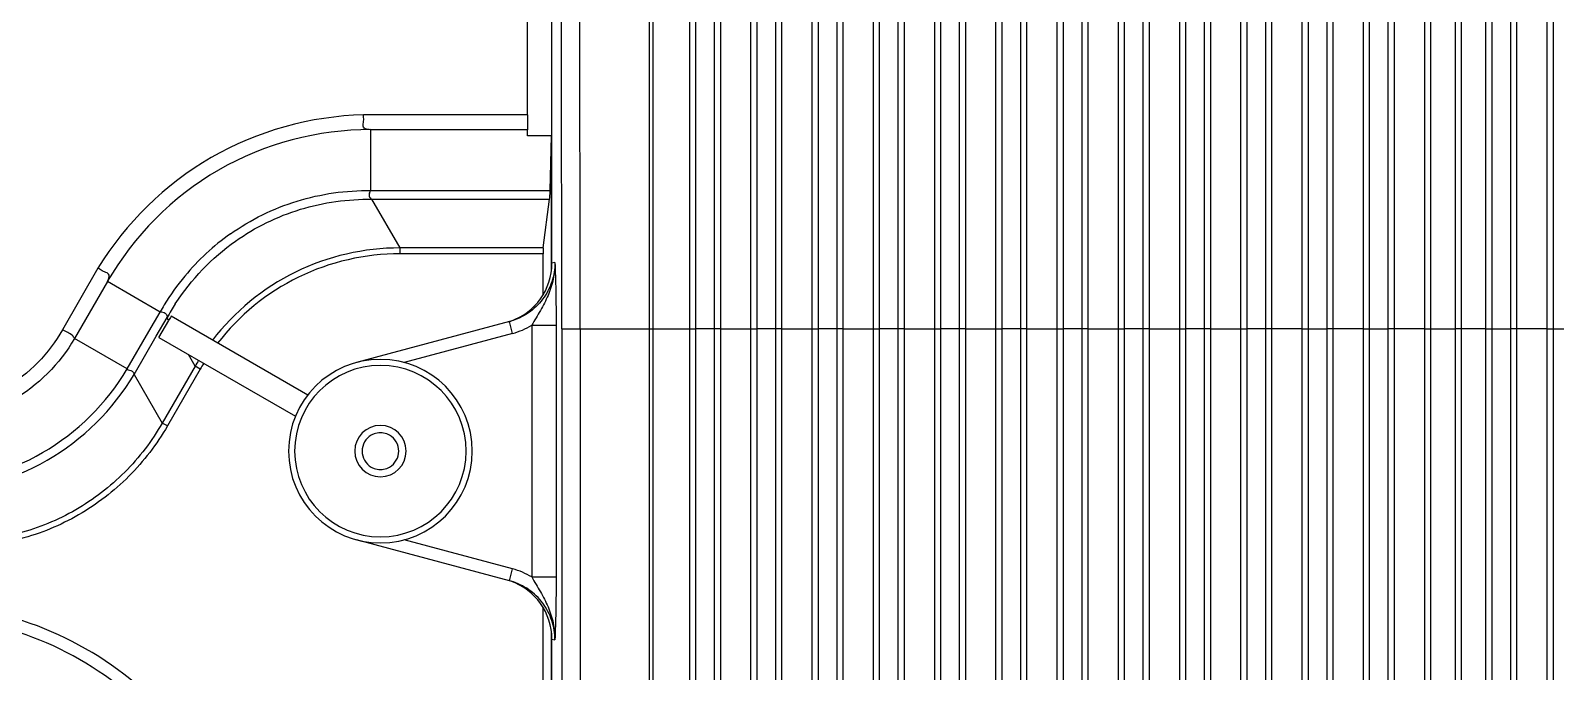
# Model space of a CAD drawing. Header units: millimetres. Extents: x -1070 to 42146, y 1440 to 12921.
# Drawn here: x 6891.7 to 7016.2, y 3449.8 to 3502.2 of the extents above; entities that cross this region are included whole.
import ezdxf

# ---------------------------------------------------------------- set-up
doc = ezdxf.new("R2010")
doc.units = ezdxf.units.MM
doc.layers.add('06___PRT_ALL_SURFS', color=7, linetype='Continuous')
doc.layers.add('COSMETICS', color=7, linetype='Continuous')

msp = doc.modelspace()

# ---------------------------------------------------------------- linework, layer by layer
at = {"color": 7, "linetype": 'Continuous', "lineweight": -3}
for p, q in [((6986.025, 3477.826), (6986.025, 3569.298)), ((6987.525, 3569.517), (6987.525, 3477.826)), ((6988.025, 3569.197), (6988.025, 3477.826)), ((6990.525, 3477.826), (6990.525, 3569.44)), ((6991.025, 3477.826), (6991.025, 3569.855)), ((6992.525, 3569.928), (6992.525, 3477.826)), ((6993.025, 3569.561), (6993.025, 3477.826)), ((6995.525, 3477.826), (6995.525, 3569.561)), ((6996.025, 3477.826), (6996.025, 3569.928)), ((6997.525, 3569.855), (6997.525, 3477.826)), ((6998.025, 3569.44), (6998.025, 3477.826)), ((7000.525, 3477.826), (7000.525, 3569.197)), ((7001.025, 3477.826), (7001.025, 3569.517)), ((7002.525, 3569.298), (7002.525, 3477.826)), ((6981.025, 3477.826), (6981.025, 3568.241)), ((6982.525, 3568.612), (6982.525, 3477.826)), ((6983.025, 3568.338), (6983.025, 3477.826)), ((6985.525, 3477.826), (6985.525, 3568.831)), ((7003.025, 3568.831), (7003.025, 3477.826)), ((7005.525, 3477.826), (7005.525, 3568.338)), ((7006.025, 3477.826), (7006.025, 3568.612)), ((6976.025, 3477.826), (6976.025, 3566.65)), ((6977.525, 3567.186), (6977.525, 3477.826)), ((6978.025, 3566.958), (6978.025, 3477.826)), ((6980.525, 3477.826), (6980.525, 3567.716)), ((7008.025, 3477.826), (7008.025, 3567.716)), ((7008.525, 3477.826), (7008.525, 3567.575)), ((7010.525, 3477.826), (7010.525, 3566.958)), ((7011.025, 3477.826), (7011.025, 3567.186)), ((7012.525, 3566.65), (7012.525, 3477.826)), ((6975.525, 3477.826), (6975.525, 3566.06)), ((7013.025, 3566.06), (7013.025, 3477.826)), ((6971.025, 3477.826), (6971.025, 3564.471)), ((6972.525, 3565.191), (6972.525, 3477.826)), ((6973.025, 3565.012), (6973.025, 3477.826)), ((7015.525, 3477.826), (7015.525, 3565.012)), ((7016.025, 3477.826), (7016.025, 3565.191)), ((6970.525, 3477.826), (6970.525, 3563.804)), ((6966.025, 3477.826), (6966.025, 3561.616)), ((6967.525, 3562.551), (6967.525, 3477.826)), ((6968.025, 3562.413), (6968.025, 3477.826)), ((6965.525, 3477.826), (6965.525, 3560.855)), ((6962.525, 3559.142), (6962.525, 3477.826)), ((6961.025, 3477.826), (6961.025, 3557.942)), ((6963.025, 3559.059), (6963.025, 3477.826)), ((6960.525, 3477.826), (6960.525, 3557.056)), ((6957.525, 3554.753), (6957.525, 3477.826)), ((6958.025, 3554.735), (6958.025, 3477.826)), ((6956.025, 3477.826), (6956.025, 3553.193)), ((6955.525, 3477.826), (6955.525, 3552.126)), ((6952.525, 3548.971), (6952.525, 3477.826)), ((6953.025, 3549.039), (6953.025, 3477.826)), ((6951.025, 3477.826), (6951.025, 3546.846)), ((6950.525, 3477.826), (6950.525, 3545.466)), ((6947.525, 3540.764), (6947.525, 3477.826)), ((6948.025, 3540.979), (6948.025, 3477.826)), ((6946.025, 3477.826), (6946.025, 3537.401)), ((6945.525, 3477.826), (6945.525, 3535.19)), ((6934.275, 3483.179), (6934.275, 3517.826)), ((6932.275, 3495.305), (6918.897, 3495.305)), ((6932.275, 3494.087), (6919.484, 3494.09)), ((6919.484, 3489.121), (6919.484, 3494.09)), ((6934.247, 3483.179), (6934.247, 3493.583)), ((6919.484, 3489.121), (6934.127, 3489.122)), ((6921.881, 3484.432), (6919.585, 3488.408)), ((6919.585, 3488.408), (6934.09, 3488.408)), ((6921.881, 3483.949), (6921.881, 3484.432)), ((6933.572, 3484.432), (6921.881, 3484.432)), ((6933.559, 3483.949), (6921.881, 3483.949)), ((6933.559, 3483.179), (6933.559, 3483.949)), ((6933.559, 3480.602), (6933.559, 3483.179)), ((6934.247, 3482.655), (6934.247, 3483.179)), ((6934.52, 3483.245), (6934.275, 3483.179)), ((6897.22, 3482.782), (6894.315, 3477.75)), ((6897.985, 3481.678), (6895.303, 3477.026)), ((6902.288, 3479.193), (6897.985, 3481.678)), ((6901.362, 3477.591), (6902.288, 3479.193)), ((6901.98, 3477.233), (6902.855, 3478.749)), ((6902.191, 3477.112), (6902.995, 3478.505)), ((6902.191, 3477.112), (6902.995, 3478.505)), ((6902.859, 3478.84), (6902.855, 3478.749)), ((6902.899, 3478.672), (6902.855, 3478.749)), ((6902.899, 3478.672), (6902.855, 3478.749)), ((6902.995, 3478.505), (6902.899, 3478.672)), ((6902.995, 3478.505), (6902.899, 3478.672)), ((6914.338, 3472.408), (6903.194, 3478.842)), ((6930.81, 3478.413), (6918.333, 3475.07)), ((6930.909, 3478.441), (6930.81, 3478.413)), ((6931.069, 3477.447), (6930.81, 3478.413)), ((6899.601, 3474.544), (6895.303, 3477.026)), ((6899.601, 3474.544), (6901.362, 3477.591)), ((6900.17, 3474.098), (6901.98, 3477.233)), ((6902.191, 3477.112), (6913.338, 3470.676)), ((6931.069, 3477.447), (6922.206, 3475.073)), ((6932.623, 3478.11), (6934.621, 3478.11)), ((6932.623, 3478.11), (6932.623, 3457.542)), ((6934.621, 3478.11), (6934.621, 3457.542)), ((6945.525, 3344.682), (6945.525, 3477.826)), ((6945.525, 3477.826), (6946.025, 3477.826)), ((6946.025, 3343.017), (6946.025, 3477.826)), ((6947.525, 3477.826), (6946.025, 3477.826)), ((6947.525, 3477.826), (6947.525, 3340.503)), ((6948.025, 3477.826), (6947.525, 3477.826)), ((6948.025, 3477.826), (6948.025, 3340.357)), ((6950.525, 3337.084), (6950.525, 3477.826)), ((6950.525, 3477.826), (6951.025, 3477.826)), ((6951.025, 3336.051), (6951.025, 3477.826)), ((6952.525, 3477.826), (6951.025, 3477.826)), ((6952.525, 3477.826), (6952.525, 3334.326)), ((6953.025, 3477.826), (6952.525, 3477.826)), ((6953.025, 3477.826), (6953.025, 3334.256)), ((6955.525, 3331.332), (6955.525, 3477.826)), ((6955.525, 3477.826), (6956.025, 3477.826)), ((6956.025, 3330.299), (6956.025, 3477.826)), ((6957.525, 3477.826), (6956.025, 3477.826)), ((6957.525, 3477.826), (6957.525, 3328.574)), ((6958.025, 3477.826), (6957.525, 3477.826)), ((6958.025, 3477.826), (6958.025, 3328.504)), ((6960.525, 3325.58), (6960.525, 3477.826)), ((6960.525, 3477.826), (6961.025, 3477.826)), ((6961.025, 3324.548), (6961.025, 3477.826)), ((6962.525, 3477.826), (6961.025, 3477.826)), ((6962.525, 3477.826), (6962.525, 3322.822)), ((6963.025, 3477.826), (6962.525, 3477.826)), ((6963.025, 3477.826), (6963.025, 3322.752)), ((6965.525, 3319.726), (6965.525, 3477.826)), ((6965.525, 3477.826), (6966.025, 3477.826)), ((6966.025, 3318.447), (6966.025, 3477.826)), ((6967.525, 3477.826), (6966.025, 3477.826)), ((6967.525, 3477.826), (6967.525, 3057.826)), ((6968.025, 3477.826), (6967.525, 3477.826)), ((6968.025, 3477.826), (6968.025, 3057.826)), ((6970.525, 3057.826), (6970.525, 3477.826)), ((6970.525, 3477.826), (6971.025, 3477.826)), ((6971.025, 3057.826), (6971.025, 3477.826)), ((6972.525, 3477.826), (6971.025, 3477.826)), ((6972.525, 3477.826), (6972.525, 3057.826)), ((6973.025, 3477.826), (6972.525, 3477.826)), ((6973.025, 3477.826), (6973.025, 3057.826)), ((6975.525, 3057.826), (6975.525, 3477.826)), ((6975.525, 3477.826), (6976.025, 3477.826)), ((6976.025, 3057.826), (6976.025, 3477.826)), ((6977.525, 3477.826), (6976.025, 3477.826)), ((6977.525, 3477.826), (6977.525, 3305.562)), ((6978.025, 3477.826), (6977.525, 3477.826)), ((6978.025, 3477.826), (6978.025, 3307.18)), ((6980.525, 3310.618), (6980.525, 3477.826)), ((6980.525, 3477.826), (6981.025, 3477.826)), ((6981.025, 3310.665), (6981.025, 3477.826)), ((6982.525, 3477.826), (6981.025, 3477.826)), ((6982.525, 3477.826), (6982.525, 3312.051)), ((6983.025, 3477.826), (6982.525, 3477.826)), ((6983.025, 3477.826), (6983.025, 3312.826)), ((6985.525, 3405.109), (6985.525, 3477.826)), ((6985.525, 3477.826), (6986.025, 3477.826)), ((6986.025, 3405.514), (6986.025, 3477.826)), ((6987.525, 3477.826), (6986.025, 3477.826)), ((6987.525, 3477.826), (6987.525, 3410.734)), ((6988.025, 3477.826), (6987.525, 3477.826)), ((6988.025, 3477.826), (6988.025, 3412.061)), ((6990.525, 3414.379), (6990.525, 3477.826)), ((6990.525, 3477.826), (6991.025, 3477.826)), ((6991.025, 3414.418), (6991.025, 3477.826)), ((6992.525, 3477.826), (6991.025, 3477.826)), ((6992.525, 3477.826), (6992.525, 3414.965)), ((6993.025, 3477.826), (6992.525, 3477.826)), ((6993.025, 3477.826), (6993.025, 3415.272)), ((6995.525, 3477.826), (6993.025, 3477.826)), ((6995.525, 3415.272), (6995.525, 3477.826)), ((6995.525, 3477.826), (6996.025, 3477.826)), ((6996.025, 3414.965), (6996.025, 3477.826)), ((6996.025, 3477.826), (6997.525, 3477.826)), ((6997.525, 3477.826), (6997.525, 3414.418)), ((6998.025, 3477.826), (6997.525, 3477.826)), ((6998.025, 3477.826), (6998.025, 3414.379)), ((7000.525, 3477.826), (6998.025, 3477.826)), ((7000.525, 3412.061), (7000.525, 3477.826)), ((7000.525, 3477.826), (7001.025, 3477.826)), ((7001.025, 3410.734), (7001.025, 3477.826)), ((7001.025, 3477.826), (7002.525, 3477.826)), ((7002.525, 3477.826), (7002.525, 3405.514)), ((7003.025, 3477.826), (7002.525, 3477.826)), ((7003.025, 3477.826), (7003.025, 3405.109)), ((7005.525, 3477.826), (7003.025, 3477.826)), ((7005.525, 3312.826), (7005.525, 3477.826)), ((7005.525, 3477.826), (7006.025, 3477.826)), ((7006.025, 3312.051), (7006.025, 3477.826)), ((7006.025, 3477.826), (7008.025, 3477.826)), ((7008.025, 3310.128), (7008.025, 3477.826)), ((7008.525, 3477.826), (7008.025, 3477.826)), ((7008.525, 3310.012), (7008.525, 3477.826)), ((7010.525, 3477.826), (7008.525, 3477.826)), ((7010.525, 3307.18), (7010.525, 3477.826)), ((7010.525, 3477.826), (7011.025, 3477.826)), ((7011.025, 3305.562), (7011.025, 3477.826)), ((7011.025, 3477.826), (7012.525, 3477.826)), ((7012.525, 3477.826), (7012.525, 3057.826)), ((7013.025, 3477.826), (7012.525, 3477.826)), ((7013.025, 3477.826), (7013.025, 3057.826)), ((7015.525, 3477.826), (7013.025, 3477.826)), ((7015.525, 3057.826), (7015.525, 3477.826)), ((7015.525, 3477.826), (7016.025, 3477.826)), ((7016.025, 3057.826), (7016.025, 3477.826)), ((7016.025, 3477.826), (7017.525, 3477.826)), ((6905.15, 3474.773), (6904.604, 3475.718)), ((6905.15, 3474.773), (6904.604, 3475.718)), ((6905.15, 3474.773), (6902.465, 3470.123)), ((6905.568, 3474.531), (6902.884, 3469.881)), ((6905.568, 3474.531), (6905.15, 3474.773)), ((6900.17, 3474.098), (6902.465, 3470.123)), ((6902.884, 3469.881), (6902.465, 3470.123)), ((6930.81, 3457.238), (6918.333, 3460.581)), ((6931.069, 3458.204), (6922.206, 3460.579)), ((6930.81, 3457.238), (6931.069, 3458.204)), ((6930.946, 3457.2), (6930.81, 3457.238)), ((6932.623, 3457.542), (6934.621, 3457.542)), ((6933.559, 3452.473), (6933.559, 3455.05)), ((6933.559, 3415.222), (6933.559, 3452.473)), ((6934.247, 3452.473), (6934.247, 3452.997)), ((6934.247, 3415.597), (6934.247, 3452.473)), ((6934.275, 3415.569), (6934.275, 3452.473)), ((6934.275, 3452.473), (6934.52, 3452.407))]:
    msp.add_line(p, q, dxfattribs=at)
for centre, radius, start, end in [((6919.261, 3469.722), 19.43, 125.31805, 140.31055), ((6919.759, 3469.317), 20.072, 140.32864, 148.61925), ((6919.123, 3469.707), 19.326, 148.6229, 150.59822), ((6920.033, 3469.137), 19.682, 146.96331, 150.77786), ((6929.502, 3483.278), 6.038, 285.04057, 301.11977), ((6883.145, 3484.254), 19.107, 300.01662, 329.45689), ((6922.272, 3464.864), 19.782, 148.35942, 149.94059), ((6922.272, 3464.864), 19.782, 148.35942, 149.94059), ((6922.29, 3464.857), 19.319, 148.32822, 149.9473), ((6922.29, 3464.857), 19.319, 148.32822, 149.9473), ((6920.275, 3467.826), 7.5, 0, 180), ((6920.275, 3467.826), 7, 0, 180), ((6883.189, 3484.184), 19.749, 300.0053, 329.2937), ((6883.158, 3484.259), 19.106, 270.54189, 299.97684), ((6883.196, 3484.187), 19.748, 270.70582, 299.98565), ((6920.275, 3467.826), 7.5, 180, 0), ((6920.275, 3467.826), 7, 180, 0), ((6929.502, 3452.373), 6.038, 58.88034, 74.95928), ((6882.307, 3427.372), 28, 41, 82), ((6882.307, 3427.372), 27, 41, 82)]:
    msp.add_arc(centre, radius, start, end, dxfattribs=at)
for centre, major_axis, ratio, start_param, end_param in [((6929.272, 3483.178), (-4.833, -1.295), 0.9993471, 1.6436154, 2.8799565), ((6920.526, 3467.459), (-10.468, 18.131), 0.955319, 0.4846937, 0.5040353), ((6920.526, 3467.459), (-10.468, 18.131), 0.955319, 0.4846937, 0.5040353), ((6929.272, 3483.178), (-4.833, -1.295), 0.9993471, 1.607254, 1.6419241), ((6929.272, 3483.178), (-4.833, -1.295), 0.9993471, 1.6419241, 1.6436154), ((6929.272, 3452.474), (4.833, -1.295), 0.9993471, 1.4979772, 1.5343387), ((6929.272, 3452.474), (4.833, -1.295), 0.9993471, 0.2616362, 1.4979772)]:
    msp.add_ellipse(centre, major_axis=major_axis, ratio=ratio, start_param=start_param, end_param=end_param, dxfattribs=at)
for points, knots in [([(6918.897, 3495.305), (6914.591, 3495.19), (6905.886, 3492.801), (6899.47, 3486.453), (6897.22, 3482.782)], [0, 0, 0, 0, 0.500067, 1, 1, 1, 1]), ([(6919.483, 3494.09), (6919.407, 3494.094), (6919.256, 3494.108), (6919.051, 3494.152), (6918.876, 3494.271), (6918.859, 3494.476), (6918.895, 3494.671), (6918.922, 3494.954), (6918.899, 3495.165), (6918.897, 3495.305)], [0, 0, 0, 0, 0.137676, 0.2724203, 0.3815284, 0.4890386, 0.6169305, 0.7472099, 1, 1, 1, 1]), ([(6919.484, 3494.094), (6915.197, 3494.098), (6906.455, 3491.828), (6900.122, 3485.392), (6897.982, 3481.679)], [0, 0, 0, 0, 0.5000758, 1, 1, 1, 1]), ([(6908.028, 3485.576), (6909.681, 3486.745), (6913.381, 3488.565), (6917.461, 3489.144), (6919.484, 3489.123)], [0, 0, 0, 0, 0.5000813, 1, 1, 1, 1]), ([(6908.45, 3484.988), (6910.056, 3486.123), (6913.655, 3487.889), (6917.622, 3488.431), (6919.587, 3488.405)], [0, 0, 0, 0, 0.500159, 1, 1, 1, 1]), ([(6919.472, 3489.121), (6919.394, 3488.986), (6919.3, 3488.76), (6919.42, 3488.495), (6919.529, 3488.431), (6919.585, 3488.408)], [0, 0, 0, 0, 0.5647921, 0.7785275, 1, 1, 1, 1]), ([(6921.881, 3484.432), (6918.959, 3484.429), (6913.033, 3483.086), (6908.347, 3479.211), (6906.568, 3476.894)], [0, 0, 0, 0, 0.5000293, 1, 1, 1, 1]), ([(6921.881, 3484.432), (6918.959, 3484.429), (6913.033, 3483.086), (6908.347, 3479.211), (6906.568, 3476.894)], [0, 0, 0, 0, 0.5000293, 1, 1, 1, 1]), ([(6921.881, 3483.949), (6919.042, 3483.949), (6913.283, 3482.653), (6908.722, 3478.899), (6906.989, 3476.651)], [0, 0, 0, 0, 0.500029, 1, 1, 1, 1]), ([(6921.881, 3483.949), (6919.042, 3483.949), (6913.283, 3482.653), (6908.722, 3478.899), (6906.989, 3476.651)], [0, 0, 0, 0, 0.500029, 1, 1, 1, 1]), ([(6934.52, 3483.245), (6934.52, 3482.71), (6934.345, 3481.633), (6933.586, 3480.188), (6932.409, 3479.058), (6931.423, 3478.59), (6930.909, 3478.441)], [0, 0, 0, 0, 0.2499981, 0.4999962, 0.7499943, 1, 1, 1, 1]), ([(6934.52, 3483.245), (6934.523, 3482.785), (6934.426, 3481.86), (6933.995, 3480.537), (6933.348, 3479.303), (6932.856, 3478.514), (6932.623, 3478.11)], [0, 0, 0, 0, 0.2488654, 0.4978022, 0.7474548, 1, 1, 1, 1]), ([(6934.52, 3483.245), (6934.547, 3482.481), (6934.602, 3480.769), (6934.621, 3479.057), (6934.621, 3478.11)], [0, 0, 0, 0, 0.4466635, 1, 1, 1, 1]), ([(6897.985, 3481.679), (6898.018, 3481.746), (6898.077, 3481.882), (6898.136, 3482.081), (6898.116, 3482.289), (6897.948, 3482.404), (6897.763, 3482.47), (6897.508, 3482.587), (6897.339, 3482.712), (6897.22, 3482.782)], [0, 0, 0, 0, 0.1371815, 0.2712875, 0.3807455, 0.4889516, 0.6167947, 0.7469702, 1, 1, 1, 1]), ([(6902.294, 3479.203), (6902.435, 3479.202), (6902.699, 3479.18), (6902.854, 3478.941), (6902.859, 3478.84)], [0, 0, 0, 0, 0.5805955, 1, 1, 1, 1]), ([(6894.315, 3477.75), (6893.237, 3475.809), (6889.973, 3472.437), (6885.422, 3471.298), (6883.203, 3471.336)], [0, 0, 0, 0, 0.5001937, 1, 1, 1, 1]), ([(6895.303, 3477.025), (6894.106, 3474.963), (6890.577, 3471.392), (6885.721, 3470.123), (6883.338, 3470.118)], [0, 0, 0, 0, 0.5001796, 1, 1, 1, 1]), ([(6895.302, 3477.024), (6895.259, 3477.11), (6895.118, 3477.327), (6894.732, 3477.511), (6894.459, 3477.67), (6894.315, 3477.75)], [0, 0, 0, 0, 0.2314749, 0.6025611, 1, 1, 1, 1]), ([(6899.594, 3474.532), (6899.721, 3474.45), (6899.994, 3474.441), (6900.163, 3474.199), (6900.17, 3474.098)], [0, 0, 0, 0, 0.600267, 1, 1, 1, 1]), ([(6902.465, 3470.123), (6901.626, 3468.665), (6899.561, 3465.953), (6895.517, 3462.839), (6890.799, 3460.894), (6887.417, 3460.462), (6885.735, 3460.463)], [0, 0, 0, 0, 0.2500216, 0.4999981, 0.7499754, 1, 1, 1, 1]), ([(6902.884, 3469.881), (6902.022, 3468.388), (6899.903, 3465.61), (6895.758, 3462.421), (6890.924, 3460.426), (6887.459, 3459.981), (6885.735, 3459.981)], [0, 0, 0, 0, 0.2500188, 0.4999979, 0.749978, 1, 1, 1, 1]), ([(6934.52, 3452.407), (6934.52, 3452.938), (6934.347, 3454.01), (6933.597, 3455.447), (6932.433, 3456.577), (6931.455, 3457.048), (6930.946, 3457.2)], [0, 0, 0, 0, 0.2499978, 0.4999956, 0.7499933, 1, 1, 1, 1]), ([(6932.623, 3457.542), (6932.856, 3457.137), (6933.348, 3456.349), (6933.995, 3455.115), (6934.426, 3453.792), (6934.523, 3452.867), (6934.52, 3452.407)], [0, 0, 0, 0, 0.2525452, 0.5021979, 0.7511345, 1, 1, 1, 1]), ([(6934.621, 3457.542), (6934.621, 3456.595), (6934.602, 3454.882), (6934.547, 3453.171), (6934.52, 3452.407)], [0, 0, 0, 0, 0.5533364, 1, 1, 1, 1])]:
    msp.add_open_spline(points, degree=3, knots=knots, dxfattribs=at)
msp.add_open_spline([(6903.534, 3479.867), (6904.824, 3481.851), (6906.518, 3483.622), (6908.45, 3484.988)], degree=3, dxfattribs=at)
at = {"layer": '06___PRT_ALL_SURFS', "color": 7, "linetype": 'Continuous', "lineweight": -3}
for p, q in [((6932.275, 3495.305), (6932.275, 3517.826)), ((6942.225, 3517.861), (6942.225, 3477.826)), ((6942.525, 3517.826), (6942.525, 3477.826)), ((6932.275, 3495.305), (6918.897, 3495.305)), ((6932.275, 3495.305), (6932.275, 3494.087)), ((6932.275, 3494.087), (6919.484, 3494.09)), ((6919.484, 3489.121), (6919.484, 3494.09)), ((6932.275, 3493.583), (6932.275, 3494.087)), ((6934.247, 3493.583), (6932.275, 3493.583)), ((6934.127, 3489.122), (6934.247, 3493.583)), ((6919.484, 3489.121), (6934.127, 3489.122)), ((6921.881, 3484.432), (6919.585, 3488.408)), ((6919.585, 3488.408), (6934.09, 3488.408)), ((6933.572, 3484.432), (6934.09, 3488.408)), ((6921.881, 3483.949), (6921.881, 3484.432)), ((6933.572, 3484.432), (6921.881, 3484.432)), ((6933.559, 3483.949), (6921.881, 3483.949)), ((6901.362, 3477.591), (6902.288, 3479.193)), ((6901.98, 3477.233), (6902.855, 3478.749)), ((6902.859, 3478.84), (6902.855, 3478.749)), ((6899.601, 3474.544), (6901.362, 3477.591)), ((6900.17, 3474.098), (6901.98, 3477.233)), ((6935.08, 3477.826), (6935.08, 3358.449)), ((6935.08, 3477.826), (6936.579, 3477.826)), ((6936.579, 3477.826), (6936.579, 3358.449)), ((6936.579, 3477.826), (6942.225, 3477.826)), ((6942.225, 3477.826), (6942.225, 3358.148)), ((6942.225, 3477.826), (6942.525, 3477.826)), ((6942.525, 3477.826), (6942.525, 3358.148)), ((6942.525, 3477.826), (6945.525, 3477.826)), ((6948.025, 3477.826), (6950.525, 3477.826)), ((6953.025, 3477.826), (6955.525, 3477.826)), ((6958.025, 3477.826), (6960.525, 3477.826)), ((6963.025, 3477.826), (6965.525, 3477.826)), ((6968.025, 3477.826), (6970.525, 3477.826)), ((6973.025, 3477.826), (6975.525, 3477.826)), ((6978.025, 3477.826), (6980.525, 3477.826)), ((6983.025, 3477.826), (6985.525, 3477.826)), ((6988.025, 3477.826), (6990.525, 3477.826)), ((6905.15, 3474.773), (6902.465, 3470.123)), ((6905.568, 3474.531), (6902.884, 3469.881)), ((6905.568, 3474.531), (6905.15, 3474.773)), ((6900.17, 3474.098), (6902.465, 3470.123)), ((6902.884, 3469.881), (6902.465, 3470.123))]:
    msp.add_line(p, q, dxfattribs=at)
for centre, radius, start, end in [((-2704.038, 3477.917), 9639.117, 359.9994563, 0.2372206), ((-2787.944, 3477.918), 9724.523, 359.9994587, 0.2361766), ((6919.261, 3469.722), 19.43, 125.31805, 140.31055), ((6919.759, 3469.317), 20.072, 140.32864, 148.61925), ((6919.123, 3469.707), 19.326, 148.6229, 150.59822), ((6920.033, 3469.137), 19.682, 146.96331, 150.77786)]:
    msp.add_arc(centre, radius, start, end, dxfattribs=at)
for centre, major_axis, start_param, end_param in [((6934.072, 3490.34), (0, 2), -2.8797933, -2.2252948), ((6933.576, 3483.949), (0, 0.5), 0.2617994, 1.5707963)]:
    msp.add_ellipse(centre, major_axis=major_axis, ratio=0.0349208, start_param=start_param, end_param=end_param, dxfattribs=at)
for points, knots in [([(6919.483, 3494.09), (6919.333, 3494.097), (6919.119, 3494.108), (6918.876, 3494.27), (6918.859, 3494.476), (6918.895, 3494.671), (6918.922, 3494.954), (6918.899, 3495.165), (6918.897, 3495.305)], [0, 0, 0, 0, 0.2717142, 0.3809282, 0.4885427, 0.6165587, 0.7469646, 1, 1, 1, 1]), ([(6908.028, 3485.576), (6909.681, 3486.745), (6913.381, 3488.565), (6917.461, 3489.144), (6919.484, 3489.123)], [0, 0, 0, 0, 0.5000813, 1, 1, 1, 1]), ([(6908.45, 3484.988), (6910.056, 3486.123), (6913.655, 3487.889), (6917.622, 3488.431), (6919.587, 3488.405)], [0, 0, 0, 0, 0.500159, 1, 1, 1, 1]), ([(6919.472, 3489.121), (6919.394, 3488.986), (6919.26, 3488.696), (6919.478, 3488.452), (6919.585, 3488.408)], [0, 0, 0, 0, 0.5736812, 1, 1, 1, 1]), ([(6902.294, 3479.203), (6902.435, 3479.202), (6902.699, 3479.18), (6902.854, 3478.941), (6902.859, 3478.84)], [0, 0, 0, 0, 0.5805955, 1, 1, 1, 1]), ([(6899.594, 3474.532), (6899.721, 3474.45), (6899.994, 3474.441), (6900.163, 3474.199), (6900.17, 3474.098)], [0, 0, 0, 0, 0.600267, 1, 1, 1, 1])]:
    msp.add_open_spline(points, degree=3, knots=knots, dxfattribs=at)
msp.add_open_spline([(6903.534, 3479.867), (6904.824, 3481.851), (6906.518, 3483.622), (6908.45, 3484.988)], degree=3, dxfattribs=at)
at = {"layer": 'COSMETICS', "color": 7, "linetype": 'Continuous', "lineweight": -3}
for radius, start, end in [(2.1, 0, 180), (1.5, 120, 180), (1.5, 110, 120), (1.5, 70, 110), (1.5, 60, 70), (1.5, 0, 60), (2.1, 180, 0), (1.5, 180, 240), (1.5, 300, 0), (1.5, 240, 250), (1.5, 250, 290), (1.5, 290, 300)]:
    msp.add_arc((6920.275, 3467.826), radius, start, end, dxfattribs=at)

doc.saveas('drawing.dxf')
